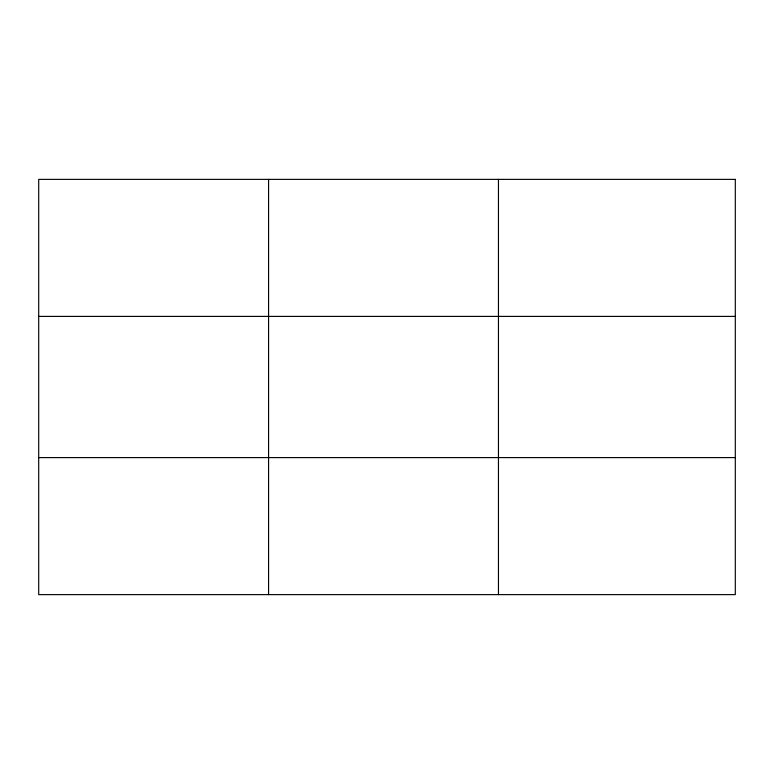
<?xml version="1.0" encoding="UTF-8"?>
<svg xmlns="http://www.w3.org/2000/svg" width="774" height="774" viewBox="0 0 774 774"><rect width="100%" height="100%" fill="white"/><g stroke="black" fill="none" stroke-linecap="round" stroke-linejoin="round"><path stroke-width="1.16" d="M268.578 179.375L268.578 594.625M498.456 179.375L498.456 594.625M38.7 316.402L735.3 316.402M38.7 457.598L735.3 457.598M735.3 179.375L735.3 594.625L38.7 594.625L38.7 179.375L735.3 179.375"/></g></svg>
